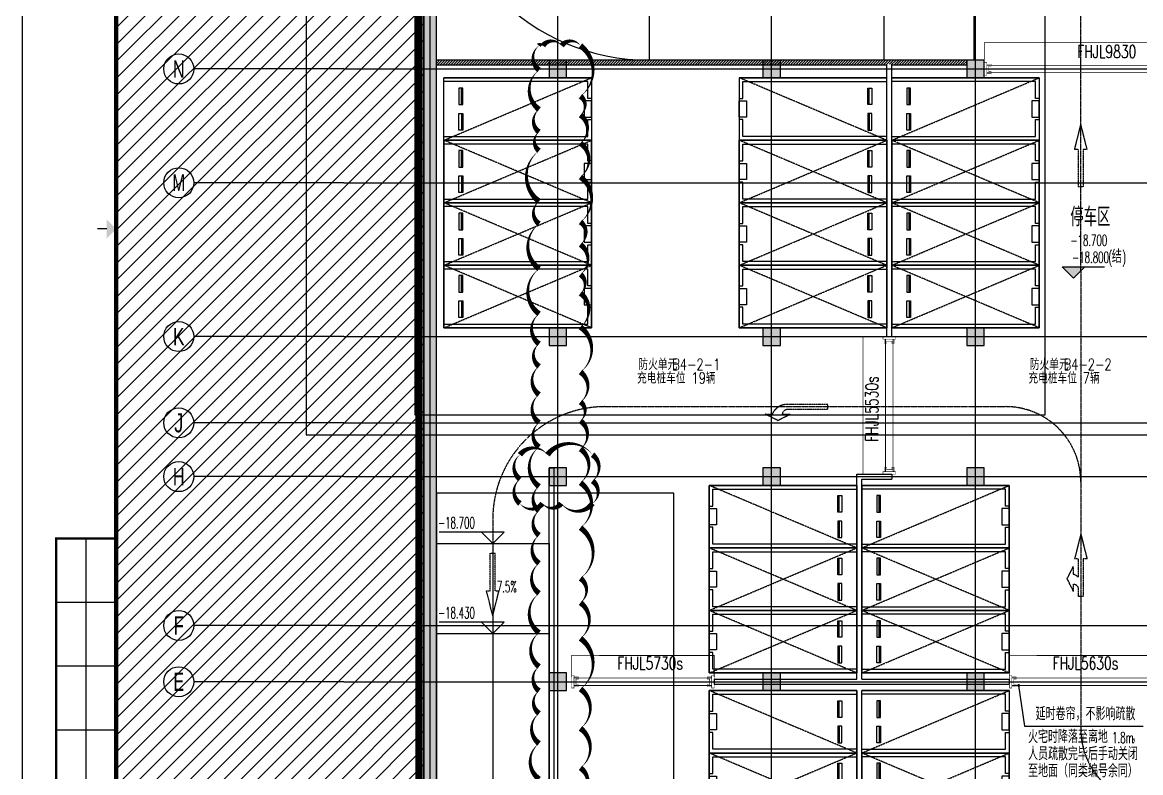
# Model space of a CAD drawing. Extents: x -12047294 to -5625356, y -1456591 to -622873.
# Drawn here: x -5825743 to -5781040, y -727359 to -697359 of the extents above; entities that cross this region are included whole.
import ezdxf
from ezdxf.enums import TextEntityAlignment as Align
from ezdxf.xclip import XClip

# ---------------------------------------------------------------- set-up
doc = ezdxf.new("R2010")
doc.units = 0
doc.header["$LTSCALE"] = 10
doc.header["$MEASUREMENT"] = 0
doc.header["$XCLIPFRAME"] = 2
for name, pattern in [('DASH', [0.35, 0.25, -0.1]), ('DASHDOT', [1, 0.5, -0.25, 0, -0.25]), ('DASHED', [0.75, 0.5, -0.25]), ('DOTE', [2.42, 2, -0.2, 0.02, -0.2])]:
    doc.linetypes.add(name, pattern=pattern)
for name, color, linetype in [('A-15-PKNG-普通车位', 162, 'Continuous'), ('A-15-PKNG-机械车位', 136, 'Continuous'), ('A-COLUMN', 10, 'Continuous'), ('A-DIMAXIS', 3, 'Continuous'), ('A-DIMELVE', 3, 'Continuous'), ('A-DIMLEAD', 130, 'Continuous'), ('A-DIMSYMB', 3, 'Continuous'), ('A-FireH', 6, 'Continuous'), ('A-TEXTDOOR', 181, 'Continuous'), ('A-TextRoom', 7, 'Continuous'), ('A-TEXTROOM-AREA', 33, 'Continuous'), ('A-TEXTROOM-报建', 210, 'Continuous'), ('A-TK', 7, 'Continuous'), ('A-WALL', 2, 'Continuous'), ('A-卷帘垂壁', 151, 'Continuous'), ('A-车行线', 144, 'DASH'), ('AXIS_TEXT', 7, 'Continuous'), ('A用地红线', 10, 'Continuous'), ('DIM_ELEV', 3, 'Continuous'), ('DOTE', 9, 'DOTE'), ('PUB_HATCH', 252, 'Continuous'), ('PUB_TEXT', 7, 'Continuous'), ('STAIR', 5, 'Continuous'), ('WALL-外', 1, 'Continuous'), ('图框', 7, 'Continuous')]:
    doc.layers.add(name, color=color, linetype=linetype)
doc.layers.add('A-本次修改', color=6, linetype='Continuous', plot=False)
doc.styles.add('_TCH_AXIS', font='tjromand.shx', dxfattribs={"bigfont": 'tjhts.shx'})
doc.styles.add('_TCH_DIM', font='tjromans.shx', dxfattribs={"width": 0.8, "bigfont": 'tjhztxt.shx'})
doc.styles.add('_TCH_WINDOW', font='tjromans.shx', dxfattribs={"width": 0.7, "height": 3.5, "bigfont": 'tjhztxt.shx'})
doc.styles.add('COMPLEX', font='COMPLEX')
doc.styles.add('TKZ1_tjhts.shx', font='tjromant.shx', dxfattribs={"bigfont": 'tjhts.shx'})
doc.styles.add('注解汉字', font='tjromans.shx', dxfattribs={"width": 0.75, "bigfont": 'tjhztxt.shx'})
pattern_1 = [(45, (-533914.12, 53.85), (-53.0330298, 53.0330298), [])]

# ---------------------------------------------------------------- blocks, each defined once
blk = doc.blocks.new('fader%tTR5TR')
at = {"layer": 'A-DIMSYMB'}
for points in [[(-5543212, -720384, 0, 0, 0), (-5543212, -719770, 120, 0, 0), (-5543212, -719320, 0, 0, 0)], [(-5526342, -741338, 0, 0, 0), (-5526929, -741156, 120, 0, 0), (-5527359, -741023, 0, 0, 0)]]:
    blk.add_lwpolyline(points, format="xyseb", dxfattribs=at)
at = {"layer": 'DIM_ELEV'}
for p, q in [((-5542762, -717748), (-5545351, -717748)), ((-5543212, -718198), (-5543662, -717748)), ((-5543212, -718198), (-5542762, -717748)), ((-5542762, -721348), (-5545351, -721348)), ((-5543212, -721798), (-5543662, -721348)), ((-5543212, -721798), (-5542762, -721348)), ((-5542763, -733924), (-5545352, -733924)), ((-5543213, -734374), (-5543663, -733924)), ((-5543213, -734374), (-5542763, -733924)), ((-5536512, -740174), (-5539101, -740174)), ((-5536962, -740624), (-5537412, -740174)), ((-5536962, -740624), (-5536512, -740174)), ((-5529806, -740174), (-5532395, -740174)), ((-5530256, -740624), (-5530706, -740174)), ((-5530256, -740624), (-5529806, -740174)), ((-5528239, -740815), (-5528689, -741265)), ((-5528239, -740815), (-5527789, -741265)), ((-5527789, -741265), (-5530378, -741265)), ((-5524881, -742064), (-5525331, -742514)), ((-5524881, -742064), (-5524431, -742514)), ((-5525331, -742514), (-5522742, -742514))]:
    blk.add_line(p, q, dxfattribs=at)
at = {"layer": 'STAIR', "color": 3}
for p, q in [((-5545462, -718198), (-5545462, -734373)), ((-5545462, -718198), (-5540962, -718198)), ((-5543212, -718198), (-5543212, -734373)), ((-5540962, -718198), (-5540962, -734373)), ((-5545462, -721798), (-5540962, -721798)), ((-5545462, -734373), (-5540962, -734373)), ((-5536962, -738373), (-5536962, -742873)), ((-5536962, -738373), (-5530256, -738373)), ((-5530256, -738373), (-5530256, -742873)), ((-5526006, -744012), (-5523756, -740115)), ((-5536962, -740623), (-5530256, -740623)), ((-5536962, -742873), (-5530256, -742873))]:
    blk.add_line(p, q, dxfattribs=at)
blk.add_lwpolyline([(-5528744, -743009), (-5527735, -738620)], dxfattribs=at)
for centre, radius, start, end in [((-5536962, -734373), 8500, 180, 270), ((-5536962, -734373), 6250, 180, 270), ((-5536962, -734373), 4000, 180, 270), ((-5530256, -751373), 13000, 60, 90), ((-5530256, -751373), 10750, 60, 90), ((-5530256, -751373), 8500, 60, 90)]:
    blk.add_arc(centre, radius, start, end, dxfattribs=at)
at = {"layer": 'A-TK', "style": '_TCH_DIM', "width": 0.564706}
for s, p in [('7.5%%%', (-5543050, -720147)), ('6.0%%%', (-5527221, -741722))]:
    blk.add_text(s, height=446.2, dxfattribs=at).set_placement(p)
at = {"layer": 'PUB_TEXT', "style": '_TCH_DIM', "width": 0.564706}
for s, p in [('-18.700', (-5545396, -717591)), ('-18.430', (-5545396, -721191)), ('-16.544', (-5545397, -733766)), ('-15.366', (-5539146, -740016)), ('-14.360', (-5532440, -740016)), ('-14.116', (-5530423, -741947)), ('-13.900', (-5524037, -743196))]:
    blk.add_text(s, height=446.2, dxfattribs=at).set_placement(p)
blk = doc.blocks.new('dsadwq$56565')
at = {"layer": 'A-DIMLEAD'}
for p, q in [((-5522189, -723873), (-5521952, -725497)), ((-5521952, -725497), (-5517213, -725497))]:
    blk.add_line(p, q, dxfattribs=at)
at = {"layer": 'A-DIMLEAD', "const_width": 60}
blk.add_lwpolyline([(-5522194, -723844, 1), (-5522185, -723903, 1)], format="xyb", close=True, dxfattribs=at)
at = {"layer": 'A-卷帘垂壁', "linetype": 'DASHED', "const_width": 30}
blk.add_lwpolyline([(-5523562, -699033), (-5523562, -698174), (-5513762, -698173), (-5513762, -699033)], dxfattribs=at)
at = {"layer": 'A-卷帘垂壁', "linetype": 'DASHED', "extrusion": (0, 3.91901e-08, 1), "const_width": 18}
for points in [[(-5523562, -698973), (-5523562, -699473), (-5523462, -699473), (-5523462, -698973)], [(-5523462, -699033), (-5523287, -699033), (-5523287, -699113), (-5523382, -699113), (-5523382, -699333), (-5523287, -699333), (-5523287, -699413), (-5523462, -699413)]]:
    blk.add_lwpolyline(points, close=True, dxfattribs=at)
at = {"layer": 'A-卷帘垂壁', "linetype": 'DASHED', "extrusion": (0, 3.91901e-08, 1), "const_width": 30}
for points in [[(-5523462, -699073), (-5513862, -699073)], [(-5523462, -699373), (-5513862, -699373)]]:
    blk.add_lwpolyline(points, dxfattribs=at)
at = {"layer": 'A-卷帘垂壁', "color": 4, "linetype": 'DASHED', "extrusion": (3.91901e-08, 0, 1), "const_width": 18}
for points in [[(-5527112, -710023), (-5527612, -710023), (-5527612, -709923), (-5527112, -709923)], [(-5527172, -710023), (-5527172, -710198), (-5527252, -710198), (-5527252, -710103), (-5527472, -710103), (-5527472, -710198), (-5527552, -710198), (-5527552, -710023)], [(-5527172, -715323), (-5527172, -715148), (-5527252, -715148), (-5527252, -715243), (-5527472, -715243), (-5527472, -715148), (-5527552, -715148), (-5527552, -715323)], [(-5527112, -715423), (-5527612, -715423), (-5527612, -715323), (-5527112, -715323)]]:
    blk.add_lwpolyline(points, close=True, dxfattribs=at)
at = {"layer": 'A-卷帘垂壁', "color": 4, "linetype": 'DASHED', "const_width": 30}
for points in [[(-5527552, -715423), (-5528412, -715424), (-5528413, -709923), (-5527552, -709923)], [(-5534362, -723533), (-5534362, -722674), (-5540062, -722673), (-5540062, -723533)], [(-5516962, -723533), (-5516962, -722674), (-5522562, -722673), (-5522562, -723533)]]:
    blk.add_lwpolyline(points, dxfattribs=at)
at = {"layer": 'A-卷帘垂壁', "color": 4, "linetype": 'DASHED', "extrusion": (3.91901e-08, 0, 1), "const_width": 30}
for points in [[(-5527512, -715323), (-5527512, -710023)], [(-5527212, -715323), (-5527212, -710023)]]:
    blk.add_lwpolyline(points, dxfattribs=at)
at = {"layer": 'A-卷帘垂壁', "color": 4, "linetype": 'DASHED', "extrusion": (0, -3.91901e-08, 1), "const_width": 18}
for points in [[(-5539962, -723973), (-5539962, -723473), (-5540062, -723473), (-5540062, -723973)], [(-5539962, -723913), (-5539787, -723913), (-5539787, -723833), (-5539882, -723833), (-5539882, -723613), (-5539787, -723613), (-5539787, -723533), (-5539962, -723533)], [(-5534462, -723913), (-5534637, -723913), (-5534637, -723833), (-5534542, -723833), (-5534542, -723613), (-5534637, -723613), (-5534637, -723533), (-5534462, -723533)], [(-5534362, -723973), (-5534362, -723473), (-5534462, -723473), (-5534462, -723973)], [(-5522462, -723973), (-5522462, -723473), (-5522562, -723473), (-5522562, -723973)], [(-5522462, -723913), (-5522287, -723913), (-5522287, -723833), (-5522382, -723833), (-5522382, -723613), (-5522287, -723613), (-5522287, -723533), (-5522462, -723533)]]:
    blk.add_lwpolyline(points, close=True, dxfattribs=at)
at = {"layer": 'A-卷帘垂壁', "color": 4, "linetype": 'DASHED', "extrusion": (0, -3.91901e-08, 1), "const_width": 30}
for points in [[(-5534462, -723573), (-5539962, -723573)], [(-5517062, -723573), (-5522462, -723573)], [(-5534462, -723873), (-5539962, -723873)], [(-5517062, -723873), (-5522462, -723873)]]:
    blk.add_lwpolyline(points, dxfattribs=at)
at = {"layer": 'A-TEXTDOOR', "style": '_TCH_WINDOW', "width": 0.705882}
blk.add_text('FHJL9830', height=510, dxfattribs=at).set_placement((-5519847, -698784, 0))
at = {"layer": 'A-TEXTDOOR', "color": 4, "style": '_TCH_WINDOW', "width": 0.705882}
blk.add_text('FHJL5530s', height=510, rotation=90, dxfattribs=at).set_placement((-5527802, -714133, 0))
for s, p in [('FHJL5730s', (-5538231, -723237, 0)), ('FHJL5630s', (-5520831, -723237, 0))]:
    blk.add_text(s, height=510, dxfattribs=at).set_placement(p)
at = {"layer": 'A-TK', "style": '_TCH_DIM'}
for s, height, width, p in [('延时卷帘，不影响疏散', 525, 0.8, (-5521511, -725265)), ('火宅时降落至离地', 525, 0.8, (-5521813, -726180)), ('1.8m', 446.2, 0.564706, (-5518453, -726180)), ('，', 525, 0.8, (-5517677, -726180)), ('人员疏散完毕后手动关闭', 525, 0.8, (-5521813, -726862)), ('至地面（同类编号余同）', 525, 0.8, (-5521813, -727545))]:
    blk.add_text(s, height=height, dxfattribs=dict(at, width=width)).set_placement(p)
blk = doc.blocks.new('二层机械车库')
at = {"layer": 'A-15-PKNG-机械车位'}
for p, q in [((0, -100), (0, -7600)), ((0, -100), (5900, -100)), ((0, -2600), (0, -100)), ((5900, -100), (0, -100)), ((5750, -250), (0, -250)), ((5750, -925), (5750, -250)), ((5900, -100), (5900, -2600)), ((5900, -7600), (5900, -100)), ((750, -510), (600, -510)), ((600, -510), (600, -1175)), ((700, -1175), (700, -510)), ((750, -1175), (750, -510)), ((600, -1175), (750, -1175)), ((5900, -1025), (5600, -1025)), ((5600, -1025), (5600, -1675)), ((5900, -925), (5750, -925)), ((5900, -1675), (5900, -1025)), ((600, -2190), (600, -1525)), ((600, -1525), (750, -1525)), ((700, -1525), (700, -2190)), ((750, -1525), (750, -2190)), ((5600, -1675), (5900, -1675)), ((5750, -2450), (5750, -1775)), ((5750, -1775), (5900, -1775)), ((750, -2190), (600, -2190)), ((0, -2450), (5750, -2450)), ((0, -2600), (5900, -2600)), ((0, -5100), (0, -2600)), ((5900, -2600), (0, -2600)), ((5900, -2600), (5900, -5100)), ((5750, -2750), (0, -2750)), ((750, -3010), (600, -3010)), ((600, -3010), (600, -3675)), ((700, -3675), (700, -3010)), ((750, -3675), (750, -3010)), ((5750, -3425), (5750, -2750)), ((5900, -3525), (5600, -3525)), ((5600, -3525), (5600, -4175)), ((5900, -3425), (5750, -3425)), ((5900, -4175), (5900, -3525)), ((600, -3675), (750, -3675)), ((600, -4690), (600, -4025)), ((600, -4025), (750, -4025)), ((700, -4025), (700, -4690)), ((750, -4025), (750, -4690)), ((5600, -4175), (5900, -4175)), ((5750, -4950), (5750, -4275)), ((5750, -4275), (5900, -4275)), ((750, -4690), (600, -4690)), ((0, -4950), (5750, -4950)), ((0, -5100), (5900, -5100)), ((0, -7600), (0, -5100)), ((5900, -5100), (0, -5100)), ((5750, -5250), (0, -5250)), ((5750, -5925), (5750, -5250)), ((5900, -5100), (5900, -7600)), ((750, -5510), (600, -5510)), ((600, -5510), (600, -6175)), ((700, -6175), (700, -5510)), ((750, -6175), (750, -5510)), ((600, -6175), (750, -6175)), ((5900, -6025), (5600, -6025)), ((5600, -6025), (5600, -6675)), ((5900, -5925), (5750, -5925)), ((5900, -6675), (5900, -6025)), ((600, -7190), (600, -6525)), ((600, -6525), (750, -6525)), ((700, -6525), (700, -7190)), ((750, -6525), (750, -7190)), ((5600, -6675), (5900, -6675)), ((5750, -7450), (5750, -6775)), ((5750, -6775), (5900, -6775)), ((0, -7450), (5750, -7450)), ((750, -7190), (600, -7190)), ((0, -7600), (5900, -7600)), ((5900, -7600), (0, -7600))]:
    blk.add_line(p, q, dxfattribs=at)
at = {"layer": 'A-15-PKNG-机械车位', "linetype": 'DASH'}
for p, q in [((0, -2600), (5900, -100)), ((0, -5100), (5900, -2600)), ((5900, -5100), (0, -2600)), ((0, -7600), (5900, -5100)), ((5900, -7600), (0, -5100))]:
    blk.add_line(p, q, dxfattribs=at)
blk = doc.blocks.new('ASDASDQW$#%^ ^ 555')
at = {"layer": 'A-15-PKNG-机械车位'}
for p, q in [((-5308470, -707873), (-5314370, -707873)), ((-5314370, -707873), (-5308470, -707873)), ((-5314370, -710373), (-5314370, -707873)), ((-5308620, -708023), (-5314370, -708023)), ((-5308620, -708698), (-5308620, -708023)), ((-5308470, -707873), (-5308470, -710373)), ((-5313620, -708284), (-5313770, -708284)), ((-5313770, -708284), (-5313770, -708949)), ((-5313670, -708949), (-5313670, -708284)), ((-5313620, -708949), (-5313620, -708284)), ((-5313770, -708949), (-5313620, -708949)), ((-5308470, -708798), (-5308770, -708798)), ((-5308770, -708798), (-5308770, -709448)), ((-5308470, -708698), (-5308620, -708698)), ((-5308470, -709448), (-5308470, -708798)), ((-5313770, -709963), (-5313770, -709298)), ((-5313770, -709298), (-5313620, -709298)), ((-5313670, -709298), (-5313670, -709963)), ((-5313620, -709298), (-5313620, -709963)), ((-5308770, -709448), (-5308470, -709448)), ((-5308620, -710223), (-5308620, -709548)), ((-5308620, -709548), (-5308470, -709548)), ((-5314370, -710223), (-5308620, -710223)), ((-5313620, -709963), (-5313770, -709963)), ((-5314370, -710373), (-5314370, -717873)), ((-5308470, -710373), (-5314370, -710373)), ((-5314370, -710373), (-5308470, -710373)), ((-5314370, -712873), (-5314370, -710373)), ((-5308620, -710523), (-5314370, -710523)), ((-5313620, -710784), (-5313770, -710784)), ((-5313770, -710784), (-5313770, -711449)), ((-5313670, -711449), (-5313670, -710784)), ((-5313620, -711449), (-5313620, -710784)), ((-5308620, -711198), (-5308620, -710523)), ((-5308470, -717873), (-5308470, -710373)), ((-5308470, -710373), (-5308470, -712873)), ((-5308470, -711198), (-5308620, -711198)), ((-5313770, -711449), (-5313620, -711449)), ((-5308470, -711298), (-5308770, -711298)), ((-5308770, -711298), (-5308770, -711948)), ((-5308470, -711948), (-5308470, -711298)), ((-5313770, -712463), (-5313770, -711798)), ((-5313770, -711798), (-5313620, -711798)), ((-5313670, -711798), (-5313670, -712463)), ((-5313620, -711798), (-5313620, -712463)), ((-5308770, -711948), (-5308470, -711948)), ((-5308620, -712723), (-5308620, -712048)), ((-5308620, -712048), (-5308470, -712048)), ((-5313620, -712463), (-5313770, -712463)), ((-5314370, -712723), (-5308620, -712723)), ((-5314370, -715373), (-5314370, -712873)), ((-5308470, -712873), (-5314370, -712873)), ((-5314370, -712873), (-5308470, -712873)), ((-5308470, -712873), (-5308470, -715373)), ((-5308620, -713023), (-5314370, -713023)), ((-5313620, -713284), (-5313770, -713284)), ((-5313770, -713284), (-5313770, -713949)), ((-5313670, -713949), (-5313670, -713284)), ((-5313620, -713949), (-5313620, -713284)), ((-5308620, -713698), (-5308620, -713023)), ((-5308470, -713798), (-5308770, -713798)), ((-5308770, -713798), (-5308770, -714448)), ((-5308470, -713698), (-5308620, -713698)), ((-5308470, -714448), (-5308470, -713798)), ((-5313770, -713949), (-5313620, -713949)), ((-5313770, -714963), (-5313770, -714298)), ((-5313770, -714298), (-5313620, -714298)), ((-5313670, -714298), (-5313670, -714963)), ((-5313620, -714298), (-5313620, -714963)), ((-5308770, -714448), (-5308470, -714448)), ((-5308620, -715223), (-5308620, -714548)), ((-5308620, -714548), (-5308470, -714548)), ((-5314370, -715223), (-5308620, -715223)), ((-5313620, -714963), (-5313770, -714963)), ((-5308470, -715373), (-5314370, -715373)), ((-5314370, -715373), (-5308470, -715373)), ((-5314370, -717873), (-5314370, -715373)), ((-5308620, -715523), (-5314370, -715523)), ((-5308620, -716198), (-5308620, -715523)), ((-5308470, -715373), (-5308470, -717873)), ((-5313620, -715784), (-5313770, -715784)), ((-5313770, -715784), (-5313770, -716449)), ((-5313670, -716449), (-5313670, -715784)), ((-5313620, -716449), (-5313620, -715784)), ((-5313770, -716449), (-5313620, -716449)), ((-5308470, -716298), (-5308770, -716298)), ((-5308770, -716298), (-5308770, -716948)), ((-5308470, -716198), (-5308620, -716198)), ((-5308470, -716948), (-5308470, -716298)), ((-5313770, -717463), (-5313770, -716798)), ((-5313770, -716798), (-5313620, -716798)), ((-5313670, -716798), (-5313670, -717463)), ((-5313620, -716798), (-5313620, -717463)), ((-5308770, -716948), (-5308470, -716948)), ((-5313620, -717463), (-5313770, -717463)), ((-5308620, -717723), (-5308620, -717048)), ((-5308620, -717048), (-5308470, -717048)), ((-5314370, -717723), (-5308620, -717723)), ((-5314370, -717873), (-5308470, -717873)), ((-5308470, -717873), (-5314370, -717873))]:
    blk.add_line(p, q, dxfattribs=at)
at = {"layer": 'A-15-PKNG-机械车位', "linetype": 'DASH'}
for p, q in [((-5314370, -710373), (-5308470, -707873)), ((-5308470, -712873), (-5314370, -710373)), ((-5314370, -712873), (-5308470, -710373)), ((-5308470, -715373), (-5314370, -712873)), ((-5314370, -715373), (-5308470, -712873)), ((-5308470, -717873), (-5314370, -715373)), ((-5314370, -717873), (-5308470, -715373))]:
    blk.add_line(p, q, dxfattribs=at)
blk = doc.blocks.new('dFASDWA$Wfdf3')
at = {"layer": 'A-15-PKNG-机械车位'}
for name, p in [('ASDASDQW$#%^ ^ 555', (7393181, 743673, 100)), ('ASDASDQW$#%^ ^ 555', (7411081, 743673, -100)), ('二层机械车库', (2095511, 19600)), ('ASDASDQW$#%^ ^ 555', (7409881, 719173))]:
    blk.add_blockref(name, p, dxfattribs=at)
at = {"layer": 'A-15-PKNG-机械车位', "xscale": -1}
for name, p in [('ASDASDQW$#%^ ^ 555', (-3217859, 743673)), ('二层机械车库', (2095311, 19600)), ('二层机械车库', (2095311, 11400))]:
    blk.add_blockref(name, p, dxfattribs=at)
blk = doc.blocks.new('fdfADQW$#fdF3R')
at = {"layer": 'PUB_HATCH'}
blk.add_hatch(color=256, dxfattribs=at).paths.add_polyline_path([(10115557, -2149009), (10116057, -2149009), (10116057, -2096709), (10115557, -2096209)])
at = {"layer": 'WALL-外'}
for p, q in [((10115557, -2149009), (10115557, -2096209)), ((10116057, -2149009), (10116057, -2096709))]:
    blk.add_line(p, q, dxfattribs=at)
blk = doc.blocks.new('fsrfwRW354TG45')
at = {"color": 252, "linetype": 'DASH', "ltscale": 3}
for p, q in [((1867850, -318660), (1878081, -322384)), ((1872903, -322894), (1877311, -324498)), ((1872283, -325062), (1876542, -326612)), ((1879173, -330371), (1879173, -351412)), ((1881423, -330371), (1881423, -351412)), ((1883673, -330371), (1883673, -351412))]:
    blk.add_line(p, q, dxfattribs=at)
at = {"color": 252, "linetype": 'DASH'}
for p, q in [((1877761, -324048), (1875172, -324048)), ((1877311, -324498), (1876861, -324048)), ((1877311, -324498), (1877761, -324048)), ((1881873, -329921), (1879284, -329921)), ((1881423, -330371), (1880973, -329921)), ((1881423, -330371), (1881873, -329921)), ((1881873, -343362), (1879284, -343362)), ((1881423, -343812), (1880973, -343362)), ((1881423, -343812), (1881873, -343362)), ((1881873, -346962), (1879284, -346962)), ((1881423, -347412), (1880973, -346962)), ((1881423, -347412), (1881873, -346962)), ((1881873, -348962), (1879284, -348962)), ((1881423, -349412), (1880973, -348962)), ((1881423, -349412), (1881873, -348962)), ((1881873, -350962), (1879284, -350962)), ((1881423, -351412), (1880973, -350962)), ((1881423, -351412), (1881873, -350962))]:
    blk.add_line(p, q, dxfattribs=at)
at = {"color": 252, "linetype": 'DASH', "ltscale": 3, "elevation": 0}
blk.add_lwpolyline([(1876542, -326612), (1878081, -322384)], dxfattribs=at)
at = {"color": 252, "linetype": 'DASH', "ltscale": 3}
for points in [[(1879173, -330371), (1883673, -330371)], [(1879173, -343812), (1883673, -343812)], [(1879173, -347412), (1883673, -347412)], [(1879173, -349412), (1883673, -349412)], [(1879173, -351412), (1883673, -351412)]]:
    blk.add_lwpolyline(points, dxfattribs=at)
for points in [[(1881423, -346651, 0, 0, 0), (1881423, -346037, 120, 0, 0), (1881423, -345587, 0, 0, 0)], [(1881423, -349705, 0, 0, 0), (1881423, -350319, 120, 0, 0), (1881423, -350769, 0, 0, 0)]]:
    blk.add_lwpolyline(points, format="xyseb", dxfattribs=at)
for radius in [8500, 6250, 4000]:
    blk.add_arc((1875173, -330371, 0), radius, 0, 70, dxfattribs=at)
at = {"layer": 'DIM_ELEV'}
for p, q in [((1835169, -315913), (1834719, -315463)), ((1834719, -315463), (1837308, -315463)), ((1835169, -315913), (1835619, -315463)), ((1853069, -315462), (1850480, -315462)), ((1852619, -315912), (1852169, -315462)), ((1852619, -315912), (1853069, -315462)), ((1833477, -315840), (1830888, -315840)), ((1833027, -316290), (1832577, -315840)), ((1833027, -316290), (1833477, -315840)), ((1854757, -316289), (1854307, -315839)), ((1854307, -315839), (1856896, -315839)), ((1854757, -316289), (1855207, -315839)), ((1819719, -321135), (1819269, -320685)), ((1819269, -320685), (1821858, -320685)), ((1819719, -321135), (1820169, -320685)), ((1814869, -321067), (1812280, -321067)), ((1814419, -321517), (1813969, -321067)), ((1814419, -321517), (1814869, -321067)), ((1818027, -321063), (1815438, -321063)), ((1817577, -321513), (1817127, -321063)), ((1817577, -321513), (1818027, -321063)), ((1808436, -325970), (1807986, -325520)), ((1807986, -325520), (1810575, -325520)), ((1808436, -325970), (1808886, -325520)), ((1808174, -327762), (1807724, -327312)), ((1807724, -327312), (1810313, -327312)), ((1808174, -327762), (1808624, -327312)), ((1808173, -329544), (1807723, -329094)), ((1807723, -329094), (1810312, -329094)), ((1808173, -329544), (1808623, -329094))]:
    blk.add_line(p, q, dxfattribs=at)
at = {"layer": 'STAIR', "color": 6}
for p, q in [((1852619, -313662), (1835169, -313663)), ((1835173, -318162), (1835173, -313663)), ((1832262, -314175), (1818949, -319021)), ((1833802, -318404, 0), (1832262, -314175)), ((1855526, -314175), (1867850, -318660)), ((1852619, -315912), (1835169, -315913)), ((1833032, -316289), (1819719, -321135)), ((1854757, -316289), (1872903, -322894)), ((1852619, -318162), (1835170, -318163)), ((1833802, -318404), (1820488, -323249)), ((1853987, -318403), (1872283, -325062)), ((1820488, -323249), (1818949, -319021, 0)), ((1817581, -319262), (1814423, -319262)), ((1814423, -323762, 0), (1814423, -319262, 0)), ((1817581, -323762), (1817581, -319262)), ((1817581, -321512), (1814423, -321512)), ((1817581, -323762), (1814423, -323762)), ((1810591, -326615, 0), (1806280, -325325, 0)), ((1810424, -327762, 0), (1805923, -327762)), ((1805923, -327762), (1805923, -329544)), ((1808174, -327762), (1808174, -329544, 0)), ((1810424, -327762, 0), (1810424, -329544, 0)), ((1810424, -329544, 0), (1805923, -329544))]:
    blk.add_line(p, q, dxfattribs=at)
at = {"layer": 'STAIR', "color": 6, "elevation": 0}
for points in [[(1852619, -318162), (1852619, -313662)], [(1855526, -314175), (1853987, -318403)]]:
    blk.add_lwpolyline(points, dxfattribs=at)
at = {"layer": 'STAIR', "color": 6}
for centre, radius, start, end in [((1835170, -322163, 0), 8500, 90.0012, 110), ((1852619, -322162, 0), 8500, 70, 90.0012), ((1835170, -322163, 0), 6250, 90.0012, 110), ((1852619, -322162, 0), 6250, 70, 90.0012), ((1835170, -322163, 0), 4000, 90.0012, 110), ((1852619, -322162, 0), 4000, 70, 90.0012), ((1817581, -315262, 0), 4000, 270.0012, 290), ((1814424, -327762, 0), 8500, 90.0012, 180.0012), ((1817581, -315262, 0), 6250, 270.0012, 290), ((1814424, -327762, 0), 6250, 90.0012, 180.0012), ((1817581, -315262, 0), 8500, 270.0012, 290), ((1814424, -327762, 0), 4000, 90.0012, 180.0012)]:
    blk.add_arc(centre, radius, start, end, dxfattribs=at)
at = {"layer": 'A-TK', "color": 252, "linetype": 'DASH', "style": '_TCH_DIM', "width": 0.564706}
for s, p in [('7.5%%%', (1881600, -346634)), ('1%%%', (1881590, -350169))]:
    blk.add_text(s, height=446.2, dxfattribs=at).set_placement(p)
at = {"layer": 'PUB_TEXT', "style": '_TCH_DIM', "width": 0.564706}
for s, p in [('-9.607', (1836207, -315305)), ('-6.990', (1850435, -315305)), ('-9.869', (1830843, -315683)), ('-6.728', (1855794, -315682)), ('-12.730', (1812235, -320909)), ('-12.256', (1815393, -320905)), ('-11.994', (1820553, -320528)), ('-13.684', (1809270, -325363)), ('-13.793', (1809017, -327155)), ('-13.900', (1809017, -328937))]:
    blk.add_text(s, height=446.2, dxfattribs=at).set_placement(p)
at = {"layer": 'PUB_TEXT', "color": 252, "linetype": 'DASH', "style": '_TCH_DIM', "width": 0.564706}
for s, p in [('-3.352', (1875127, -323891)), ('-2.436', (1879239, -329764)), ('-0.420', (1879239, -343205)), ('-0.150', (1879239, -346805)), ('-0.150', (1879239, -348805)), ('-0.350', (1879239, -350805))]:
    blk.add_text(s, height=446.2, dxfattribs=at).set_placement(p)
blk = doc.blocks.new('fdfqr#qrfdf#$@##$44')
at = {"layer": 'DIM_ELEV'}
for p, q in [((1800624, -337412), (1800174, -336962)), ((1800174, -336962), (1802763, -336962)), ((1800624, -337412), (1801074, -336962)), ((1804224, -337412), (1803774, -336962)), ((1803774, -336962), (1806363, -336962)), ((1804224, -337412), (1804674, -336962)), ((1798623, -337413), (1798173, -337863)), ((1798623, -337413), (1799073, -337863)), ((1799073, -337863), (1796484, -337863)), ((1792374, -343663), (1791924, -343213)), ((1791924, -343213), (1794513, -343213)), ((1792374, -343663), (1792824, -343213)), ((1792374, -344962), (1791924, -345412)), ((1792374, -344962), (1792824, -345412)), ((1791924, -345412), (1794513, -345412)), ((1799073, -350762), (1796484, -350762)), ((1798623, -351212), (1798173, -350762)), ((1798623, -351212), (1799073, -350762)), ((1808019, -351212), (1807569, -350762)), ((1807569, -350762), (1810158, -350762)), ((1808019, -351212), (1808469, -350762)), ((1811619, -351212), (1811169, -350762)), ((1811169, -350762), (1813758, -350762)), ((1811619, -351212), (1812069, -350762))]:
    blk.add_line(p, q, dxfattribs=at)
at = {"layer": 'STAIR', "color": 6}
for p, q in [((1804223, -335162), (1798623, -335163)), ((1798623, -339663, 0), (1798623, -335163)), ((1800623, -335162), (1800624, -339662)), ((1804223, -335162), (1804224, -339662)), ((1804224, -337412), (1798623, -337413)), ((1804224, -339662), (1798623, -339663)), ((1790124, -343663), (1790124, -344962)), ((1790124, -343663, 0), (1794624, -343663, 0)), ((1792374, -343663), (1792374, -344962)), ((1794624, -343663), (1794624, -344962)), ((1790124, -344962, 0), (1794624, -344962, 0)), ((1798623, -348962, 0), (1798623, -353462, 0)), ((1811619, -348962, 0), (1798623, -348962, 0)), ((1808018, -353462, 0), (1808019, -348962, 0)), ((1811618, -353462, 0), (1811619, -348962, 0)), ((1811619, -351212, 0), (1798623, -351212, 0)), ((1811618, -353462, 0), (1798623, -353462, 0))]:
    blk.add_line(p, q, dxfattribs=at)
for centre, radius, start, end in [((1798624, -343663, 0), 8500, 90.0013, 180.0013), ((1798624, -343663, 0), 6250, 90.0013, 180.0013), ((1798624, -343663, 0), 4000, 90.0013, 180.0013), ((1798624, -344962, 0), 8500, 179.9987, 269.9987), ((1798624, -344962, 0), 6250, 179.9987, 269.9987), ((1798624, -344962, 0), 4000, 179.9987, 269.9987)]:
    blk.add_arc(centre, radius, start, end, dxfattribs=at)
at = {"layer": 'PUB_TEXT', "style": '_TCH_DIM', "width": 0.564706}
for s, p in [('-14.170', (1801467, -336805)), ('-13.900', (1805067, -336805)), ('-14.470', (1796439, -338545)), ('-15.648', (1793217, -343055)), ('-15.843', (1793217, -346095)), ('-17.021', (1796439, -350605)), ('-18.430', (1808862, -350605)), ('-18.700', (1812462, -350605))]:
    blk.add_text(s, height=446.2, dxfattribs=at).set_placement(p)
blk = doc.blocks.new('A$C6AFA6792')
at = {"layer": 'A-车行线', "ltscale": 2}
for p, q in [((0, 2500), (250, 2500)), ((250, 2500), (250, 0)), ((583, 2500), (833, 2500)), ((583, 2500), (583, 1303)), ((917, 2000), (917, 1500)), ((917, 833), (917, 333)), ((583, 500), (583, 0)), ((250, 0), (583, 0))]:
    blk.add_line(p, q, dxfattribs=at)
for points in [[(417, 4167), (0, 2500)], [(417, 4167), (833, 2500)], [(1333, 1167), (917, 2000)], [(1333, 1167), (917, 333)]]:
    blk.add_lwpolyline(points, dxfattribs=at)
for centre, radius, start, end in [((1250, 557), 1000, 109.47122, 131.81031), ((917, 500), 333, 90, 180)]:
    blk.add_arc(centre, radius, start, end, dxfattribs=at)
blk = doc.blocks.new('A$C08C4793D')
at = {"layer": 'A-车行线', "ltscale": 2}
for p, q in [((0, 2500), (250, 2500)), ((250, 2500), (250, 0)), ((583, 2500), (833, 2500)), ((583, 2500), (583, 0)), ((250, 0), (583, 0))]:
    blk.add_line(p, q, dxfattribs=at)
for points in [[(417, 4167), (0, 2500)], [(417, 4167), (833, 2500)]]:
    blk.add_lwpolyline(points, dxfattribs=at)
blk = doc.blocks.new('A$C55541BB0')
at = {"layer": 'A-车行线', "ltscale": 2}
for p, q in [((667, 4167), (667, 3667)), ((667, 3000), (667, 2500)), ((0, 2724), (0, 0)), ((333, 2667), (333, 0)), ((333, 0), (0, 0))]:
    blk.add_line(p, q, dxfattribs=at)
for points in [[(1083, 3333), (667, 4167)], [(1083, 3333), (667, 2500)]]:
    blk.add_lwpolyline(points, dxfattribs=at)
for centre, radius, start in [((1000, 2724), 1000, 109.47122), ((667, 2667), 333, 90)]:
    blk.add_arc(centre, radius, start, 180, dxfattribs=at)
blk = doc.blocks.new('dASDASEWQ%$555443')
at = {"layer": 'A-车行线', "ltscale": 5}
for p, q in [((2374437, 64204), (2374457, 9749)), ((2355448, 22648), (2371454, 22648)), ((2350948, 18147), (2350948, 13575))]:
    blk.add_line(p, q, dxfattribs=at)
for centre, radius, start, end in [((2355448, 18148), 4500, 90, 180.0262), ((2371454, 19648), 3000, 360, 90), ((2377457, 9750, 0), 3000, 180.0217, 270)]:
    blk.add_arc(centre, radius, start, end, dxfattribs=at)
at = {"layer": 'A-车行线', "extrusion": (0, 0, -1)}
for name, p, xscale, yscale, zscale in [('A$C08C4793D', (-2374697, 31433), 0.6000060000660609, 0.6000060000660609, -0.6000060000660609), ('A$C6AFA6792', (-2374705, 15057), 0.6000060000587865, 0.6000060000587865, -0.6000060000587866)]:
    blk.add_blockref(name, p, dxfattribs=dict(at, xscale=xscale, yscale=yscale, zscale=zscale))
for name, p, xscale, yscale, zscale, rotation in [('A$C55541BB0', (-2364337, 22748), 0.6000051700102623, 0.6000051700102623, -0.6000051700102623, 270), ('A$C08C4793D', (-2350698, 16790), 0.6000060000660606, 0.6000060000660606, -0.6000060000660614, 180.0000000000263)]:
    blk.add_blockref(name, p, dxfattribs=dict(at, xscale=xscale, yscale=yscale, zscale=zscale, rotation=rotation))
blk = doc.blocks.new('_FZH')
blk.add_lwpolyline([(-0.5, -0.5), (0.5, -0.5), (0.5, 0.5), (-0.5, 0.5)], close=True)
at = {"layer": 'PUB_HATCH'}
blk.add_solid([(-0.5, -0.5), (0.5, -0.5), (-0.5, 0.5), (0.5, 0.5)], dxfattribs=at)
blk = doc.blocks.new('fADQE435Q354')
at = {"layer": 'A-本次修改', "color": 7}
for points in [[(-5541193, -689192, 0, 225, 0.5), (-5541193, -690167, 0, 225, 0.5), (-5541193, -690384, 0, 225, 0.5), (-5540293, -690384, 0, 225, 0.5), (-5539831, -690384, 0, 225, 0.5), (-5539831, -689192, 0, 225, 0.5), (-5540731, -689192, 0, 225, 0.5)], [(-5537193, -737492, 0, 225, 0.5), (-5537193, -738467, 0, 225, 0.5), (-5537193, -738684, 0, 225, 0.5), (-5536293, -738684, 0, 225, 0.5), (-5535831, -738684, 0, 225, 0.5), (-5535831, -737492, 0, 225, 0.5), (-5536731, -737492, 0, 225, 0.5)], [(-5532743, -737492, 0, 225, 0.5), (-5532743, -738467, 0, 225, 0.5), (-5532743, -738684, 0, 225, 0.5), (-5531843, -738684, 0, 225, 0.5), (-5531381, -738684, 0, 225, 0.5), (-5531381, -737492, 0, 225, 0.5), (-5532281, -737492, 0, 225, 0.5)], [(-5524493, -738892, 0, 225, 0.5), (-5524493, -739867, 0, 225, 0.5), (-5524493, -740084, 0, 225, 0.5), (-5523593, -740084, 0, 225, 0.5), (-5523131, -740084, 0, 225, 0.5), (-5523131, -738892, 0, 225, 0.5), (-5524031, -738892, 0, 225, 0.5)]]:
    blk.add_lwpolyline(points, format="xyseb", close=True, dxfattribs=at)
at = {"layer": 'A-COLUMN', "xscale": 699.9999996526167, "yscale": 699.9999981579604, "zscale": 699.9999981579604, "rotation": 4.3165119e-09}
for p in [(-5540612, -689723, 0), (-5536612, -738023, 0), (-5532162, -738023, 0), (-5523912, -739423, 0)]:
    blk.add_blockref('_FZH', p, dxfattribs=at)
blk = doc.blocks.new('2015建筑类图框_A0')
for p, q in [((9, 338), (25, 338)), ((17, 33), (17, 338)), ((9, 321), (25, 321)), ((9, 304), (25, 304)), ((9, 287), (25, 287))]:
    blk.add_line(p, q)
at = {"const_width": 1.2}
blk.add_lwpolyline([(25, 831), (1179, 831), (1179, 10), (25, 10), (25, 831)], close=True, dxfattribs=at)
at = {"layer": '图框'}
for p, q in [((0, 0), (0, 841)), ((22.5, 420.5), (20, 420.5))]:
    blk.add_line(p, q, dxfattribs=at)
at = {"layer": '图框', "const_width": 0.6}
blk.add_lwpolyline([(25, 10), (9, 10), (9, 338), (25, 338)], dxfattribs=at)
at = {"layer": '图框'}
blk.add_solid([(22.5, 418), (22.5, 423), (25, 420.5)], dxfattribs=at)
at = {"style": 'TKZ1_tjhts.shx', "flags": 1}
for tag, p in [('CLIENT', (1139, 392.88)), ('PROJETNAME', (1139, 295.72)), ('SHEETTITLE', (1139, 138.31))]:
    blk.add_attdef(tag, text='', height=5, dxfattribs=at).set_placement(p, align=Align.MIDDLE_CENTER)
at = {"style": 'TKZ1_tjhts.shx'}
for tag, height, p in [('SUB-PROJECT', 3.6, (1149, 282)), ('SPRONO', 3, (1168.85, 271.46)), ('DISLIN', 3.6, (1129.11, 125.02)), ('STAGE', 3.6, (1168.85, 124.59)), ('REV', 3, (1168.42, 115.09)), ('SHENO', 3, (1128.97, 114.1))]:
    blk.add_attdef(tag, text='', height=height, dxfattribs=at).set_placement(p, align=Align.MIDDLE_CENTER)
at = {"style": 'TKZ1_tjhts.shx', "width": 0.6}
blk.add_attdef('PRONO', text='', height=3, dxfattribs=at).set_placement((1129.12, 271.77), align=Align.MIDDLE_CENTER)
blk = doc.blocks.new('*U174')
at = {"layer": '图框'}
blk.add_blockref('2015建筑类图框_A0', (0, 0), dxfattribs=at)
blk = doc.blocks.new('_AXISO')
blk.add_circle((0, 0), 0.5)
at = {"layer": 'AXIS_TEXT', "style": 'COMPLEX', "width": 1.041667}
blk.add_attdef('A', text='', height=0.56, dxfattribs=at).set_placement((-0.25, -0.28), (0.25, -0.28), align=Align.FIT)

msp = doc.modelspace()

# ---------------------------------------------------------------- hatches: boundary and pattern name
at = {"layer": 'A-DIMELVE'}
msp.add_hatch(color=256, dxfattribs=at).paths.add_polyline_path([(-5783724.5, -707587), (-5784174.5, -707137), (-5783274.5, -707137)])
at = {"layer": 'A-FireH'}
h = msp.add_hatch(dxfattribs=at)
h.set_pattern_fill('普通砖', color=256, scale=30, style=0)
h.set_pattern_definition(pattern_1)
h.paths.add_polyline_path([(-5791123, -699006.8), (-5791189.7, -698873.5), (-5809189.9, -698873.7), (-5809189.9, -699073.7), (-5791189.7, -699073.5)])
h = msp.add_hatch(dxfattribs=at)
h.set_pattern_fill('普通砖', color=256, scale=30, style=0)
h.set_pattern_definition(pattern_1)
h.paths.add_polyline_path([(-5787989.7, -698873.4), (-5791189.7, -698873.5), (-5791123, -699006.8), (-5790989.7, -699073.5), (-5787989.7, -699073.4)])
at = {"layer": 'A-TEXTROOM-报建'}
h = msp.add_hatch(dxfattribs=at)
h.set_pattern_fill('ANSI31', color=156, scale=300)
h.set_pattern_definition([(45, (6459.6, 7e-09), (-336.759605, 336.759605), [])])
edge = h.paths.add_edge_path(flags=16)
edge.add_arc((-5789890.1, -733372.9), 19800.3, 180.00002, 210.33182)
edge.add_line((-5806980, -743372.1), (-5798690.9, -743375))
edge.add_arc((-5798679.1, -768354), 24979, 71.82959, 90.02715, ccw=False)
edge.add_arc((-5798679.1, -768354), 24979, 46.40636, 71.82959, ccw=False)
edge.add_arc((-5761511.4, -729209.4), 29000, 226.55073, 235.72344)
edge.add_line((-5777843.9, -753173), (-5734626.5, -753172.4))
edge.add_line((-5734626.5, -753172.4), (-5734626.6, -742573))
edge.add_line((-5734626.6, -742573), (-5724090.3, -742573.2))
edge.add_line((-5724090.3, -742573.2), (-5724090.3, -706873))
edge.add_line((-5724090.3, -706873), (-5715090.4, -706873))
edge.add_line((-5715090.4, -706873), (-5715090.4, -697848.9))
edge.add_arc((-5806750.6, -701974.8), 91753, 2.577338, 4.963321)
edge.add_arc((-5757072.8, -697881.8), 41908, 5.26452, 17.9861)
edge.add_arc((-5817479.3, -718426.1), 105710, 18.467251, 21.437185)
edge.add_arc((-5747882, -689052.2), 30252, 17.82622, 40.55905)
edge.add_arc((-5746701.1, -686704.3), 27846.7, 38.4683, 72.82075)
edge.add_arc((-5793741.7, -821555.8), 170652.4, 71.1042, 72.756978)
edge.add_line((-5743156, -658573.2), (-5782091.3, -658573.2))
edge.add_line((-5782091.3, -658573.2), (-5782091.3, -664172.9))
edge.add_line((-5782091.3, -664172.9), (-5804290.4, -664172.9))
edge.add_line((-5804290.4, -664172.9), (-5804290.4, -680572.8))
edge.add_line((-5804290.4, -680572.8), (-5809690.4, -680572.8))
edge.add_line((-5809690.4, -680572.8), (-5809690.4, -733372.9))
h.paths.add_polyline_path([(-5821993.3, -644043.7), (-5678940.3, -644043.7), (-5678940.3, -767193.7), (-5821993.3, -767193.7)])

# ---------------------------------------------------------------- linework, layer by layer
at = {"layer": 'A-DIMAXIS'}
for p, q in [((-5812892.3, -699223.4), (-5818892.3, -699223.4)), ((-5812892.3, -703773.4), (-5818892.3, -703773.4)), ((-5812892.3, -709923.4), (-5818892.3, -709923.4)), ((-5812892.3, -713373.4), (-5818892.3, -713373.4)), ((-5812892.3, -715523.4), (-5818892.3, -715523.4)), ((-5812892.3, -721473.4), (-5818892.3, -721473.4)), ((-5812892.3, -723723.4), (-5818892.3, -723723.4))]:
    msp.add_line(p, q, dxfattribs=at)
at = {"layer": 'A-DIMELVE'}
for p, q in [((-5783724.5, -707587), (-5784174.5, -707137)), ((-5784174.5, -707137), (-5783274.5, -707137)), ((-5783724.5, -707587), (-5784174.5, -707137)), ((-5784174.5, -707137), (-5782479.3, -707137)), ((-5783724.5, -707587), (-5783274.5, -707137)), ((-5783724.5, -707587), (-5783274.5, -707137))]:
    msp.add_line(p, q, dxfattribs=at)
at = {"layer": 'A-TEXTROOM-报建', "color": 156, "elevation": -200}
msp.add_lwpolyline([(-5821993.3, -644043.7), (-5678940.3, -644043.7), (-5678940.3, -767193.7), (-5821993.3, -767193.7)], close=True, dxfattribs=at)
at = {"layer": 'A-TEXTROOM-报建', "color": 156}
msp.add_lwpolyline([(-5809690.4, -733372.9, 0.1331257), (-5806980, -743372.1), (-5798690.9, -743375, -0.0795691), (-5790889.5, -744620.6, -0.111387), (-5781455.1, -750263, 0.0400449), (-5777843.9, -753173), (-5734626.5, -753172.4), (-5734626.6, -742573), (-5724090.3, -742573.2), (-5724090.3, -706873), (-5715090.4, -706873), (-5715090.4, -697848.9, 0.0104112), (-5715341.6, -694036.5, 0.0555655), (-5717212.8, -684941.1, 0.0129595), (-5719082.4, -679791.1, 0.0995173), (-5724898.4, -669381.4, 0.1510236), (-5738476.2, -660100, 0.0072117), (-5743156, -658573.2), (-5782091.3, -658573.2), (-5782091.3, -664172.9), (-5804290.4, -664172.9), (-5804290.4, -680572.8), (-5809690.4, -680572.8)], format="xyb", close=True, dxfattribs=at)
at = {"layer": 'A-WALL'}
for p, q in [((-5791189.7, -698873.5), (-5809189.9, -698873.7)), ((-5809189.9, -699073.7), (-5809189.9, -698873.7)), ((-5791189.7, -699073.5), (-5809189.9, -699073.7)), ((-5787989.7, -698873.4), (-5791189.7, -698873.5)), ((-5787989.7, -699073.4), (-5790989.7, -699073.5)), ((-5787989.7, -699073.4), (-5787989.7, -698873.4)), ((-5804689.7, -732023.4), (-5804689.7, -715173.4)), ((-5804689.7, -715173.4), (-5804489.7, -715173.4)), ((-5804489.7, -732023.4), (-5804489.7, -715173.4))]:
    msp.add_line(p, q, dxfattribs=at)
at = {"layer": 'A-WALL', "color": 4}
for p, q in [((-5791189.7, -709923.4), (-5791189.7, -699073.5)), ((-5790989.7, -709923.4), (-5790989.7, -699073.5)), ((-5791189.7, -709923.4), (-5790989.7, -709923.4)), ((-5792389.7, -715423.4), (-5790989.7, -715423.4)), ((-5792389.7, -723623.4), (-5792389.7, -715423.4)), ((-5792189.7, -715623.4), (-5790989.7, -715623.4)), ((-5792189.7, -723623.4), (-5792189.7, -715623.4)), ((-5790989.7, -715423.4), (-5790989.7, -715623.4)), ((-5798089.7, -723623.4), (-5792389.7, -723623.4)), ((-5798089.7, -723623.4), (-5798089.7, -723823.4)), ((-5792189.7, -723623.4), (-5786289.7, -723623.4)), ((-5786289.7, -723623.4), (-5786289.7, -723823.4)), ((-5798089.7, -723823.4), (-5792389.7, -723823.4)), ((-5792389.7, -723823.4), (-5786289.7, -723823.4))]:
    msp.add_line(p, q, dxfattribs=at)
at = {"layer": 'A-本次修改', "color": 2}
msp.add_lwpolyline([(-5803433.1, -728365, 0, 225, 0.5), (-5803433.1, -727165, 0, 225, 0.5), (-5803433.1, -725590, 0, 225, 0.5), (-5803433.1, -724015, 0, 225, 0.5), (-5803433.1, -721990, 0, 225, 0.5), (-5803433.1, -720565, 0, 225, 0.5), (-5803433.1, -719590, 0, 225, 0.5), (-5803433.1, -717565, 0, 225, 0.5), (-5803433.1, -715765, 0, 225, 0.5), (-5803433.1, -714415, 0, 225, 0.5), (-5803433.1, -713290, 0, 225, 0.5), (-5803433.1, -712540, 0, 225, 0.5), (-5803433.1, -711340, 0, 225, 0.5), (-5803433.1, -709540, 0, 225, 0.5), (-5803433.1, -708190, 0, 225, 0.5), (-5803433.1, -707440, 0, 225, 0.5), (-5803433.1, -706240, 0, 225, 0.5), (-5803433.1, -705340, 0, 225, 0.5), (-5803433.1, -703540, 0, 225, 0.5), (-5803433.1, -702190, 0, 225, 0.5), (-5803433.1, -701065, 0, 225, 0.5), (-5803433.1, -700315, 0, 225, 0.5), (-5803433.1, -698291, 0, 225, 0.5), (-5804183.1, -698291, 0, 225, 0.5), (-5804933.1, -698291, 0, 225, 0.5), (-5805087.6, -698291, 0, 225, 0.5), (-5805087.6, -699266, 0, 225, 0.5), (-5805087.6, -700841, 0, 225, 0.5), (-5805087.6, -701741, 0, 225, 0.5), (-5805087.6, -702491, 0, 225, 0.5), (-5805087.6, -704516, 0, 225, 0.5), (-5805087.6, -705416, 0, 225, 0.5), (-5805087.6, -707216, 0, 225, 0.5), (-5805087.6, -709016, 0, 225, 0.5), (-5805087.6, -710216, 0, 225, 0.5), (-5805087.6, -711116, 0, 225, 0.5), (-5805087.6, -712241, 0, 225, 0.5), (-5805087.6, -713366, 0, 225, 0.5), (-5805087.6, -714341, 0, 225, 0.5), (-5805087.6, -715916, 0, 225, 0.5), (-5805087.6, -716891, 0, 225, 0.5), (-5805087.6, -717866, 0, 225, 0.5), (-5805087.6, -718991, 0, 225, 0.5), (-5805087.6, -720191, 0, 225, 0.5), (-5805087.6, -721766, 0, 225, 0.5), (-5805087.6, -723116, 0, 225, 0.5), (-5805087.6, -724091, 0, 225, 0.5), (-5805087.6, -724991, 0, 225, 0.5), (-5805087.6, -726191, 0, 225, 0.5), (-5805087.6, -727616, 0, 225, 0.5)], format="xyseb", dxfattribs=at)
at = {"layer": 'A-本次修改'}
msp.add_lwpolyline([(-5805849.2, -714649.5, 0, 225, 0.5), (-5805849.2, -715624.5, 0, 225, 0.5), (-5805849.2, -716595.7, 0, 225, 0.5), (-5804949.2, -716595.7, 0, 225, 0.5), (-5804199.2, -716595.7, 0, 225, 0.5), (-5802950.7, -716595.7, 0, 225, 0.5), (-5802950.7, -715695.7, 0, 225, 0.5), (-5802950.7, -714649.5, 0, 225, 0.5), (-5804750.7, -714649.5, 0, 225, 0.5)], format="xyseb", close=True, dxfattribs=at)
at = {"layer": 'A用地红线', "color": 14, "linetype": 'DASHDOT', "ltscale": 3, "const_width": 300, "elevation": -100}
msp.add_lwpolyline([(-5809890.3, -666374.4, -0.4142685), (-5801889.6, -658373.6), (-5734890.4, -658373.6, -0.4142223), (-5714889.7, -678373.5), (-5714890.4, -745373.9, -0.3336182), (-5720657.7, -753056.7, -0.0708226), (-5722890.3, -753373.6), (-5789889.5, -753373.5, -0.4142223), (-5809890.3, -733373.7), (-5809890.3, -666373.6)], format="xyb", close=True, dxfattribs=at)
at = {"layer": 'DOTE'}
for p, q in [((-5809439.7, -756373.6), (-5809439.7, -655372.8)), ((-5804339.7, -756373.6), (-5804339.7, -655372.8)), ((-5795789.7, -756373.6), (-5795789.7, -655372.8)), ((-5787639.7, -756373.6), (-5787639.7, -655372.8)), ((-5812892.3, -699223.4), (-5777989.7, -699223.4)), ((-5812892.3, -709923.4), (-5777989.7, -709923.4)), ((-5812892.3, -715523.4), (-5777989.7, -715523.4)), ((-5812892.3, -723723.4), (-5711892.7, -723723.4))]:
    msp.add_line(p, q, dxfattribs=at)
at = {"layer": 'DOTE', "linetype": 'DOTE'}
for p, q in [((-5812892.3, -703773.4), (-5711892.7, -703773.4)), ((-5812892.3, -713373.4), (-5711892.7, -713373.4)), ((-5812892.3, -721473.4), (-5711892.7, -721473.4))]:
    msp.add_line(p, q, dxfattribs=at)

# ---------------------------------------------------------------- block references
for name, p in [('fdfADQW$#fdF3R', (-15925247.5, 1415636.1, -100)), ('dsadwq$56565', (-263727.2, 0))]:
    msp.add_blockref(name, p)
ref = msp.add_blockref('fsrfwRW354TG45', (-7599113.1, -345411))
XClip(ref).set_block_clipping_path([(1784712.7634494361, -368443.9560195638), (1826973.4748948049, -339593.159217513)])
ref = msp.add_blockref('fdfqr#qrfdf#$@##$44', (-7599313.1, -345411.1, 0))
XClip(ref).set_block_clipping_path([(1789256.7710448196, -367647.1052090232), (1814455.2588297036, -343952.0473912206)])
ref = msp.add_blockref('fader%tTR5TR', (-263727.2, 0))
XClip(ref).set_block_clipping_path([(-5545462.4099286143, -746449), (-5535966.5663255742, -716178)])
at = {"layer": 'A-15-PKNG-普通车位'}
msp.add_blockref('dFASDWA$Wfdf3', (-7887700.3, -735373.4), dxfattribs=at)
at = {"layer": 'A-COLUMN', "xscale": 700, "yscale": 700, "zscale": 700}
for p in [(-5804339.7, -699223.4), (-5795789.7, -699223.4), (-5787639.7, -699223.4), (-5804339.7, -709923.4), (-5795789.7, -709923.4), (-5787639.7, -709923.4), (-5804339.7, -715523.4), (-5795789.7, -715523.4), (-5787639.7, -715523.4), (-5804339.7, -723723.4), (-5795789.7, -723723.4), (-5787639.7, -723723.4)]:
    msp.add_blockref('_FZH', p, dxfattribs=at)
at = {"layer": 'A-DIMAXIS'}
ref = msp.add_blockref('_AXISO', (-5819492.3, -699223.4), dxfattribs=dict(at, xscale=1200, yscale=1200, zscale=1200))
ref.add_attrib('A', 'N', dxfattribs={"height": 698.9, "style": '_TCH_AXIS'}).set_placement((-5819725.3, -699572.9), (-5819259.4, -699572.9), align=Align.FIT)
ref = msp.add_blockref('_AXISO', (-5819492.3, -703773.4), dxfattribs=dict(at, xscale=1200, yscale=1200, zscale=1200))
ref.add_attrib('A', 'M', dxfattribs={"height": 668.2, "style": '_TCH_AXIS'}).set_placement((-5819746.9, -704107.5), (-5819237.8, -704107.5), align=Align.FIT)
ref = msp.add_blockref('_AXISO', (-5819492.3, -709923.4), dxfattribs=dict(at, xscale=1200, yscale=1200, zscale=1200))
ref.add_attrib('A', 'K', dxfattribs={"height": 698.9, "style": '_TCH_AXIS'}).set_placement((-5819725.3, -710272.9), (-5819259.4, -710272.9), align=Align.FIT)
ref = msp.add_blockref('_AXISO', (-5819492.3, -713373.4), dxfattribs=dict(at, xscale=1200, yscale=1200, zscale=1200))
ref.add_attrib('A', 'J', dxfattribs={"height": 758.4, "style": '_TCH_AXIS'}).set_placement((-5819672.9, -713752.6), (-5819311.8, -713752.6), align=Align.FIT)
ref = msp.add_blockref('_AXISO', (-5819492.3, -715523.4), dxfattribs=dict(at, xscale=1200, yscale=1200, zscale=1200))
ref.add_attrib('A', 'H', dxfattribs={"height": 698.9, "style": '_TCH_AXIS'}).set_placement((-5819725.3, -715872.9), (-5819259.4, -715872.9), align=Align.FIT)
ref = msp.add_blockref('_AXISO', (-5819492.3, -721473.4), dxfattribs=dict(at, xscale=1200, yscale=1200, zscale=1200))
ref.add_attrib('A', 'F', dxfattribs={"height": 729.3, "style": '_TCH_AXIS', "width": 0.923077}).set_placement((-5819700.7, -721838.1), (-5819284, -721838.1), align=Align.FIT)
ref = msp.add_blockref('_AXISO', (-5819492.3, -723723.4), dxfattribs=dict(at, xscale=1200, yscale=1200, zscale=1200))
ref.add_attrib('A', 'E', dxfattribs={"height": 729.3, "style": '_TCH_AXIS', "width": 0.923077}).set_placement((-5819700.7, -724088.1), (-5819284, -724088.1), align=Align.FIT)
at = {"layer": 'A-车行线'}
for name, p in [('dASDASEWQ%$555443', (-8157887.2, -735373.4)), ('fADQE435Q354', (-263727.2, 0))]:
    msp.add_blockref(name, p, dxfattribs=at)
at = {"layer": '图框', "xscale": 150, "yscale": 150, "zscale": 150}
msp.add_blockref('*U174', (-5825743.3, -768693.7, -200), dxfattribs=at)

# ---------------------------------------------------------------- texts
at = {"layer": 'A-DIMLEAD', "style": '注解汉字', "width": 0.75}
for s, p in [('防火单元', (-5801114.9, -711259.7)), ('防火单元', (-5785469.9, -711259.7)), ('B4-2-1', (-5799764.9, -711259.7)), ('B4-2-2', (-5784119.9, -711259.7))]:
    msp.add_text(s, height=450, dxfattribs=at).set_placement(p)
at = {"layer": 'A-TextRoom', "style": '注解汉字', "width": 0.75}
msp.add_text('停车区', height=750, dxfattribs=at).set_placement((-5783849.8, -705513.1))
at = {"layer": 'A-TEXTROOM-AREA', "style": '注解汉字', "width": 0.75}
for s, p in [('充电桩车位 19辆', (-5801171, -711805.1, -48)), ('充电桩车位 7辆', (-5785526, -711805.1, -48))]:
    msp.add_text(s, height=450, dxfattribs=at).set_placement(p)
at = {"layer": 'A-TK', "style": '_TCH_DIM'}
for s, height, width, p in [('-18.700', 446.25, 0.564706, (-5783842.5, -706297)), ('-18.800', 446.25, 0.564706, (-5783774.6, -706979.5)), ('(', 446.2, 0.564706, (-5782329.3, -706979.5)), ('结', 525, 0.8, (-5782193.6, -706979.5)), (')', 446.2, 0.564706, (-5781773.6, -706979.5))]:
    msp.add_text(s, height=height, dxfattribs=dict(at, width=width)).set_placement(p)

doc.saveas('drawing.dxf')
